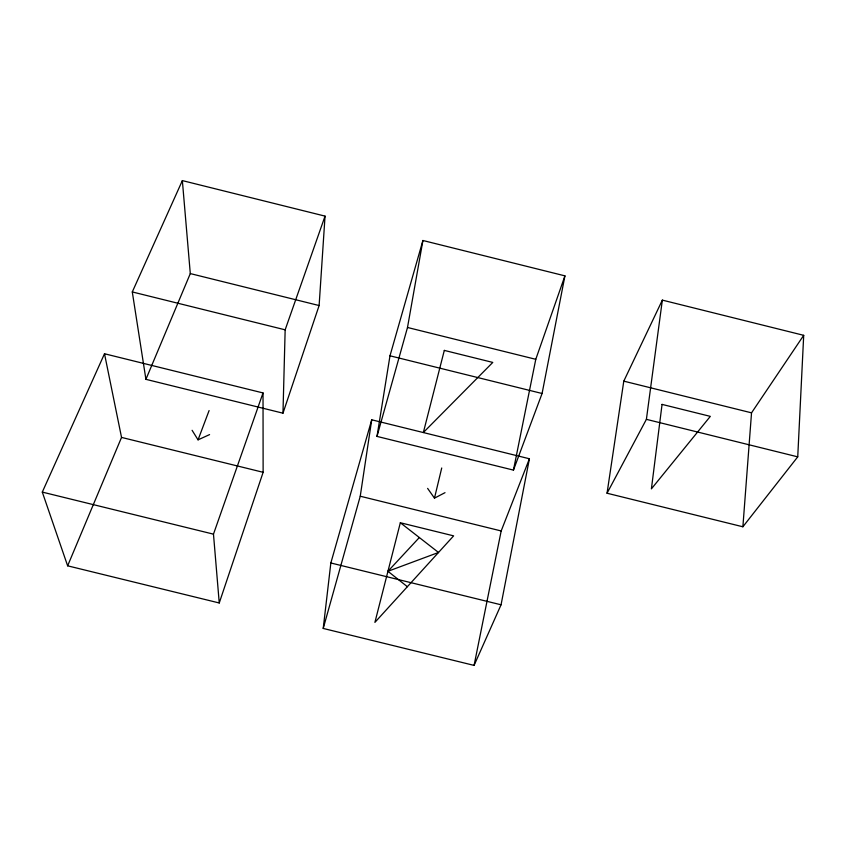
<?xml version="1.0" encoding="UTF-8"?>
<svg xmlns="http://www.w3.org/2000/svg" width="846" height="846" viewBox="0 0 846 846"><rect width="100%" height="100%" fill="white"/><g stroke="black" fill="none" stroke-linecap="round" stroke-linejoin="round"><path stroke-width="1.27" d="M282.976 413.186L285.155 329.824L325.044 216.121L182.355 180.6L132.293 291.944L145.914 379.336L282.976 413.186L319.122 305.543L325.044 216.121M797.736 456.851L803.7 335.323L662.344 300.119L623.788 381.144L607.047 493.229L742.883 526.783L797.736 456.851L646.397 419.341L607.047 493.229M742.883 526.783L751.534 412.837L803.7 335.323M323.225 628.441L330.839 562.981L371.722 419.796L529.416 458.765L501.054 604.795L474.077 665.4L323.225 628.441L360.248 496.221L371.722 419.796M646.397 419.341L662.344 300.119M376.999 436.409L389.985 355.806L422.915 240.497L564.927 275.859L542.085 393.496L513.448 470.112L376.999 436.409L407.497 327.476L422.915 240.497M474.077 665.4L501.181 530.95L529.416 458.765M513.448 470.112L535.782 359.307L564.927 275.859M445.017 492.668L434.474 498.146L441.728 467.986M400.338 522.743L374.905 622.381L453.625 535.856L400.338 522.743L438.514 552.47L387.944 571.293L407.37 586.701M219.251 602.976L263.127 472.301L263.021 392.935L104.502 353.755L42.3 492.097L67.638 565.826L219.251 602.976L213.478 534.154L263.021 392.935M192.095 430.297L198.049 439.857L209.099 410.564M67.638 565.826L121.538 437.414L104.502 353.755M145.914 379.336L190.297 273.586L182.355 180.6M387.944 571.293L419.33 537.538M198.049 439.857L209.586 434.601M121.538 437.414L263.127 472.301M360.248 496.221L501.181 530.95M42.3 492.097L213.478 534.154M330.839 562.981L501.054 604.795M190.297 273.586L319.122 305.543M407.497 327.476L535.782 359.307M623.788 381.144L751.534 412.837M132.293 291.944L285.155 329.824M389.985 355.806L542.085 393.496M427.611 488.375L434.474 498.146M662.058 404.399L651.409 488.861L710.323 416.369L662.058 404.399M444.309 350.403L423.36 432.507L492.784 362.426L444.309 350.403"/></g></svg>
